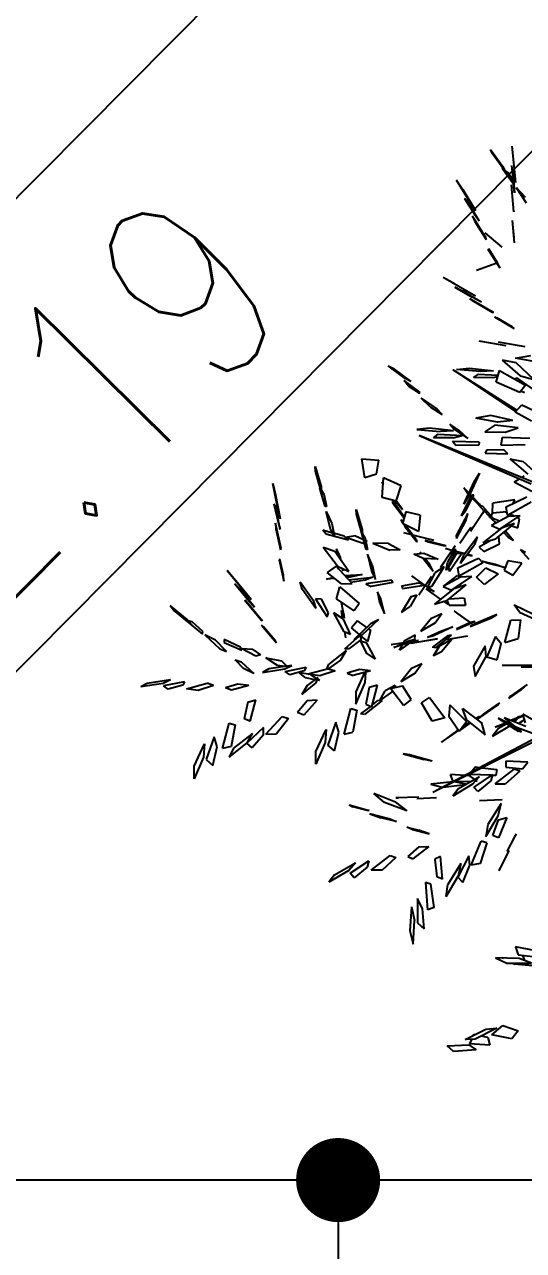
# Model space of a CAD drawing. Header units: millimetres. Extents: x 28448 to 57563, y -116865 to -58388.
# Drawn here: x 28820.152 to 28820.58, y -58461.134 to -58460.085 of the extents above; entities that cross this region are included whole.
import ezdxf

# ---------------------------------------------------------------- set-up
doc = ezdxf.new("R2010")
doc.units = ezdxf.units.MM
doc.header["$PDMODE"] = 35
doc.header["$PDSIZE"] = 0.5
doc.layers.get('DEFPOINTS').update_dxf_attribs({"color": 252, "lineweight": 5})
doc.layers.add('Proyecto de Pavimento', color=4, linetype='Continuous')
doc.styles.add('Angosta', font='romans.shx', dxfattribs={"width": 0.8})
doc.dimstyles.new('JC_1@100', dxfattribs={"dimscale": 0.9, "dimtxt": 0.18, "dimasz": 0.08, "dimexe": 0.15, "dimexo": 0.05, "dimgap": 0.05, "dimtad": 1, "dimzin": 1, "dimdsep": 46, "dimtxsty": 'Angosta', "dimblk1": 'DOT', "dimblk2": 'DOT', "dimsah": 1, "dimcen": 0.09, "dimclrd": 2, "dimclre": 1, "dimclrt": 3, "dimaunit": 1, "dimadec": 3, "dimazin": 0, "dimtfac": 1.8, "dimtmove": 2, "dimatfit": 3, "dimldrblk": 'DOT', "dimfxl": 0.15, "dimtolj": 1, "dimtzin": 0, "dimarcsym": 0})

# ---------------------------------------------------------------- blocks, each defined once
blk = doc.blocks.new('_Dot')
at = {"color": 0, "linetype": 'ByBlock', "lineweight": -2}
blk.add_line((-0.5, 0), (-1, 0), dxfattribs=at)
at = {"color": 0, "linetype": 'ByBlock', "const_width": 0.5}
blk.add_lwpolyline([(-0.25, 0, 1), (0.25, 0, 1)], format="xyb", close=True, dxfattribs=at)
blk = doc.blocks.new('*D549')
at = {"layer": 'DEFPOINTS', "color": 0, "transparency": 16777216}
for p in [(28820.421, -58461.0738), (28821.1537, -58461.0738), (28821.1537, -58464.7317)]:
    blk.add_point(p, dxfattribs=at)
at = {"layer": 'Proyecto de Pavimento', "color": 1, "lineweight": -2, "transparency": 16777216}
for p, q in [((28821.1087, -58461.0738), (28820.286, -58461.0738)), ((28821.1087, -58464.7317), (28820.286, -58464.7317))]:
    blk.add_line(p, q, dxfattribs=at)
at = {"layer": 'Proyecto de Pavimento', "color": 2, "lineweight": -2, "transparency": 16777216}
blk.add_line((28820.421, -58464.6597), (28820.421, -58461.1458), dxfattribs=at)
at = {"layer": 'Proyecto de Pavimento', "color": 2, "lineweight": -2, "transparency": 16777216, "xscale": 0.072, "yscale": 0.072, "zscale": 0.072}
for p, rotation in [((28820.421, -58461.0738), 90), ((28820.421, -58464.7317), 270)]:
    blk.add_blockref('_Dot', p, dxfattribs=dict(at, rotation=rotation))
at = {"layer": 'Proyecto de Pavimento', "color": 3, "transparency": 16777216, "insert": (28820.295, -58462.9028), "char_height": 0.162, "attachment_point": 5, "rotation": 90, "style": 'Angosta'}
blk.add_mtext('\\A1;3.66', dxfattribs=at)
blk = doc.blocks.new('*D721')
at = {"layer": 'DEFPOINTS', "color": 0, "transparency": 16777216}
for p in [(28820.8547, -58459.5186), (28821.057, -58459.7194), (28819.3111, -58461.0738)]:
    blk.add_point(p, dxfattribs=at)
at = {"layer": 'Proyecto de Pavimento', "color": 1, "lineweight": -2, "transparency": 16777216}
for p, q in [((28820.8866, -58459.5503), (28821.1529, -58459.8145)), ((28819.343, -58461.1055), (28819.6093, -58461.3697))]:
    blk.add_line(p, q, dxfattribs=at)
at = {"layer": 'Proyecto de Pavimento', "color": 2, "lineweight": -2, "transparency": 16777216}
blk.add_line((28819.5642, -58461.2235), (28821.0063, -58459.7705), dxfattribs=at)
at = {"layer": 'Proyecto de Pavimento', "color": 2, "lineweight": -2, "transparency": 16777216, "xscale": 0.072, "yscale": 0.072, "zscale": 0.072}
for p, rotation in [((28821.057, -58459.7194), 45.21542905401662), ((28819.5134, -58461.2746), 225.2154290540166)]:
    blk.add_blockref('_Dot', p, dxfattribs=dict(at, rotation=rotation))
at = {"layer": 'Proyecto de Pavimento', "color": 3, "transparency": 16777216, "insert": (28820.1958, -58460.4083), "char_height": 0.162, "attachment_point": 5, "rotation": 45.2154, "style": 'Angosta'}
blk.add_mtext('\\A1;2.19', dxfattribs=at)
blk = doc.blocks.new('02PTRX29')
at = {"color": 76, "linetype": 'Continuous'}
for p, q in [((-0.2725, 0.3848), (-0.262, 0.3702)), ((-0.2709, 0.381), (-0.2725, 0.3848)), ((-0.2597, 0.3658), (-0.2709, 0.381)), ((-0.2541, 0.3875), (-0.2512, 0.3565)), ((-0.2615, 0.368), (-0.2624, 0.3689)), ((-0.2624, 0.3689), (-0.2529, 0.3554)), ((-0.262, 0.3702), (-0.2597, 0.3658)), ((-0.2577, 0.3651), (-0.2607, 0.3673)), ((-0.2529, 0.3575), (-0.2541, 0.371)), ((-0.2539, 0.3682), (-0.2529, 0.3576)), ((-0.2911, 0.3413), (-0.3017, 0.3586)), ((-0.3017, 0.3586), (-0.2962, 0.3505)), ((-0.2518, 0.356), (-0.2577, 0.3651)), ((-0.2962, 0.3505), (-0.2854, 0.3326)), ((-0.2525, 0.3314), (-0.2544, 0.3544)), ((-0.2529, 0.3554), (-0.2518, 0.356)), ((-0.2527, 0.3556), (-0.2525, 0.3548)), ((-0.252, 0.3477), (-0.2527, 0.3554)), ((-0.2525, 0.3548), (-0.252, 0.3477)), ((-0.2425, 0.3437), (-0.2503, 0.352)), ((-0.2417, 0.3389), (-0.2503, 0.352)), ((-0.2931, 0.3413), (-0.2949, 0.3428)), ((-0.2949, 0.3428), (-0.2863, 0.3293)), ((-0.2823, 0.3238), (-0.2931, 0.3413)), ((-0.2854, 0.3326), (-0.2911, 0.3413)), ((-0.2761, 0.3089), (-0.288, 0.3276)), ((-0.288, 0.3276), (-0.2859, 0.3232)), ((-0.2863, 0.3293), (-0.2823, 0.3238)), ((-0.2525, 0.3319), (-0.2525, 0.3314)), ((-0.2859, 0.3232), (-0.2761, 0.3076)), ((-0.2539, 0.3239), (-0.2539, 0.3238)), ((-0.2539, 0.3239), (-0.2522, 0.305)), ((-0.2539, 0.3238), (-0.2525, 0.3095)), ((-0.277, 0.3134), (-0.2768, 0.3133)), ((-0.2624, 0.3013), (-0.277, 0.3134)), ((-0.2761, 0.3076), (-0.2761, 0.3089)), ((-0.2744, 0.2992), (-0.274, 0.2998)), ((-0.2643, 0.2833), (-0.2744, 0.2992)), ((-0.2664, 0.2879), (-0.274, 0.2998)), ((-0.2671, 0.2875), (-0.2846, 0.2811)), ((-0.2643, 0.2833), (-0.2664, 0.2879)), ((-0.2854, 0.2591), (-0.3129, 0.2752)), ((-0.3028, 0.2696), (-0.3129, 0.2752)), ((-0.2846, 0.2811), (-0.2844, 0.2812)), ((-0.2981, 0.2645), (-0.303, 0.2669)), ((-0.303, 0.2669), (-0.2882, 0.2583)), ((-0.2802, 0.254), (-0.2981, 0.2645)), ((-0.2854, 0.2591), (-0.2958, 0.265)), ((-0.2901, 0.257), (-0.2886, 0.2558)), ((-0.2698, 0.2453), (-0.2901, 0.257)), ((-0.2886, 0.2558), (-0.2711, 0.2456)), ((-0.2802, 0.254), (-0.2882, 0.2583)), ((-0.2711, 0.2456), (-0.2698, 0.2453)), ((-0.2692, 0.2416), (-0.267, 0.2407)), ((-0.2692, 0.2416), (-0.2522, 0.2316)), ((-0.2539, 0.2331), (-0.267, 0.2407)), ((-0.2522, 0.2316), (-0.2539, 0.2331)), ((-0.2592, 0.2167), (-0.2823, 0.2208)), ((-0.2429, 0.2158), (-0.2656, 0.2198)), ((-0.3601, 0.1997), (-0.3561, 0.1977)), ((-0.3457, 0.1887), (-0.3601, 0.1997)), ((-0.2468, 0.1911), (-0.2622, 0.2045)), ((-0.2506, 0.2021), (-0.2622, 0.2045)), ((-0.251, 0.2063), (-0.2381, 0.2083)), ((-0.2322, 0.2028), (-0.251, 0.2063)), ((-0.2355, 0.1878), (-0.2506, 0.2021)), ((-0.3561, 0.1977), (-0.3408, 0.1861)), ((-0.3015, 0.1964), (-0.2905, 0.1976)), ((-0.2812, 0.1947), (-0.3015, 0.1964)), ((-0.2905, 0.1976), (-0.27, 0.1954)), ((-0.2871, 0.1895), (-0.2829, 0.1925)), ((-0.2704, 0.1893), (-0.2871, 0.1895)), ((-0.2829, 0.1925), (-0.2662, 0.1915)), ((-0.27, 0.1954), (-0.2812, 0.1947)), ((-0.2664, 0.1902), (-0.2704, 0.1893)), ((-0.2677, 0.1856), (-0.2649, 0.1957)), ((-0.2649, 0.1957), (-0.2425, 0.1831)), ((-0.2501, 0.1893), (-0.2518, 0.1882)), ((-0.2501, 0.1893), (-0.2332, 0.1773)), ((-0.2468, 0.1911), (-0.2355, 0.1878)), ((-0.3326, 0.1769), (-0.3463, 0.1869)), ((-0.3429, 0.1826), (-0.3463, 0.1869)), ((-0.3408, 0.1861), (-0.3457, 0.1887)), ((-0.3429, 0.1826), (-0.3334, 0.1762)), ((-0.2474, 0.1767), (-0.2677, 0.1856)), ((-0.2425, 0.1831), (-0.2474, 0.1767)), ((-0.3334, 0.1762), (-0.3326, 0.1769)), ((-0.332, 0.172), (-0.3186, 0.1628)), ((-0.3241, 0.1646), (-0.332, 0.172)), ((-0.2434, 0.1764), (-0.2465, 0.178)), ((-0.3241, 0.1646), (-0.314, 0.158)), ((-0.314, 0.158), (-0.3186, 0.1628)), ((-0.2514, 0.16), (-0.2457, 0.1662)), ((-0.2375, 0.1522), (-0.2514, 0.16)), ((-0.2457, 0.1662), (-0.2347, 0.161)), ((-0.2996, 0.1444), (-0.3074, 0.1497)), ((-0.3074, 0.1497), (-0.3032, 0.1451)), ((-0.2723, 0.157), (-0.2852, 0.1549)), ((-0.2664, 0.1514), (-0.2852, 0.1549)), ((-0.2689, 0.1489), (-0.2774, 0.143)), ((-0.2535, 0.1529), (-0.2723, 0.157)), ((-0.2487, 0.1465), (-0.2689, 0.1489)), ((-0.2535, 0.1529), (-0.2664, 0.1514)), ((-0.3248, 0.1462), (-0.3357, 0.1451)), ((-0.3357, 0.1451), (-0.3155, 0.1433)), ((-0.3042, 0.1441), (-0.3248, 0.1462)), ((-0.3212, 0.1381), (-0.3172, 0.1411)), ((-0.3045, 0.138), (-0.3212, 0.1381)), ((-0.3172, 0.1411), (-0.2964, 0.14)), ((-0.3042, 0.1441), (-0.3155, 0.1433)), ((-0.3045, 0.138), (-0.2964, 0.14)), ((-0.3032, 0.1451), (-0.292, 0.1374)), ((-0.292, 0.1374), (-0.2996, 0.1444)), ((-0.2774, 0.143), (-0.2599, 0.1428)), ((-0.2624, 0.1382), (-0.2637, 0.1318)), ((-0.2387, 0.1374), (-0.2624, 0.1382)), ((-0.2599, 0.1428), (-0.2487, 0.1465)), ((-0.2821, 0.1342), (-0.3051, 0.1347)), ((-0.3021, 0.1313), (-0.3051, 0.1347)), ((-0.2825, 0.1317), (-0.3021, 0.1313)), ((-0.2821, 0.1342), (-0.2825, 0.1317)), ((-0.2759, 0.1275), (-0.2772, 0.1248)), ((-0.2611, 0.1276), (-0.2759, 0.1275)), ((-0.2637, 0.1318), (-0.2427, 0.1324)), ((-0.2578, 0.1244), (-0.2611, 0.1276)), ((-0.3827, 0.12), (-0.3681, 0.1188)), ((-0.3802, 0.1038), (-0.3827, 0.12)), ((-0.37, 0.1069), (-0.3681, 0.1188)), ((-0.2772, 0.1248), (-0.2578, 0.1244)), ((-0.256, 0.1201), (-0.2444, 0.1177)), ((-0.256, 0.1201), (-0.2406, 0.1069)), ((-0.2292, 0.1036), (-0.2444, 0.1177)), ((-0.4224, 0.1094), (-0.4226, 0.1133)), ((-0.4226, 0.1133), (-0.4176, 0.0962)), ((-0.4171, 0.0912), (-0.4224, 0.1094)), ((-0.37, 0.1069), (-0.3802, 0.1038)), ((-0.2818, 0.1077), (-0.2903, 0.0898)), ((-0.2865, 0.1003), (-0.2818, 0.1077)), ((-0.2438, 0.1051), (-0.2457, 0.104)), ((-0.455, 0.0788), (-0.459, 0.0988)), ((-0.459, 0.0988), (-0.4565, 0.0893)), ((-0.4142, 0.0792), (-0.4186, 0.095)), ((-0.4186, 0.095), (-0.4178, 0.0937)), ((-0.4176, 0.0962), (-0.4171, 0.0912)), ((-0.3654, 0.087), (-0.3641, 0.1038)), ((-0.3647, 0.0989), (-0.3654, 0.1003)), ((-0.3654, 0.1003), (-0.3645, 0.099)), ((-0.3489, 0.097), (-0.3641, 0.1038)), ((-0.3533, 0.0838), (-0.3489, 0.097)), ((-0.2918, 0.0899), (-0.2954, 0.0951)), ((-0.2954, 0.0951), (-0.2819, 0.0812)), ((-0.2911, 0.0904), (-0.2865, 0.1003)), ((-0.2476, 0.1027), (-0.2522, 0.0999)), ((-0.2372, 0.0921), (-0.2522, 0.0999)), ((-0.4565, 0.0893), (-0.4525, 0.0687)), ((-0.4172, 0.0928), (-0.4153, 0.0898)), ((-0.4153, 0.0898), (-0.4129, 0.0792)), ((-0.3533, 0.0838), (-0.3654, 0.087)), ((-0.3539, 0.0838), (-0.3541, 0.084)), ((-0.348, 0.0766), (-0.3533, 0.0841)), ((-0.2973, 0.0713), (-0.2893, 0.0874)), ((-0.2952, 0.0813), (-0.2916, 0.0895)), ((-0.2909, 0.0888), (-0.2952, 0.0813)), ((-0.2884, 0.0862), (-0.2939, 0.0755)), ((-0.2823, 0.0802), (-0.2918, 0.0899)), ((-0.289, 0.0883), (-0.2884, 0.0893)), ((-0.2869, 0.0889), (-0.2884, 0.0893)), ((-0.2878, 0.0871), (-0.2869, 0.0889)), ((-0.2516, 0.085), (-0.2704, 0.0821)), ((-0.2592, 0.0789), (-0.2413, 0.0875)), ((-0.2531, 0.0818), (-0.2516, 0.085)), ((-0.458, 0.0816), (-0.4544, 0.0659)), ((-0.458, 0.0816), (-0.4567, 0.0795)), ((-0.4525, 0.0595), (-0.4567, 0.0795)), ((-0.4525, 0.0687), (-0.455, 0.0788)), ((-0.4129, 0.0792), (-0.4142, 0.0792)), ((-0.4095, 0.0598), (-0.4131, 0.075)), ((-0.4131, 0.075), (-0.4085, 0.0645)), ((-0.3873, 0.0726), (-0.3875, 0.0766)), ((-0.3875, 0.0766), (-0.3825, 0.0594)), ((-0.3556, 0.0833), (-0.3567, 0.0827)), ((-0.3476, 0.0707), (-0.3567, 0.0827)), ((-0.3465, 0.0703), (-0.3556, 0.0833)), ((-0.3539, 0.0838), (-0.348, 0.0766)), ((-0.3451, 0.0747), (-0.348, 0.0645)), ((-0.3328, 0.0719), (-0.3451, 0.0747)), ((-0.2973, 0.0713), (-0.2939, 0.0755)), ((-0.2897, 0.0582), (-0.2776, 0.076)), ((-0.2791, 0.0793), (-0.2825, 0.0803)), ((-0.2825, 0.0803), (-0.2782, 0.0754)), ((-0.281, 0.0798), (-0.2819, 0.0812)), ((-0.2776, 0.076), (-0.2793, 0.0733)), ((-0.2706, 0.0694), (-0.2791, 0.0793)), ((-0.2782, 0.0754), (-0.278, 0.0754)), ((-0.278, 0.0754), (-0.27, 0.0669)), ((-0.2708, 0.0736), (-0.2723, 0.0713)), ((-0.2708, 0.0736), (-0.2704, 0.0821)), ((-0.2586, 0.0745), (-0.2708, 0.0736)), ((-0.2584, 0.0737), (-0.2597, 0.0745)), ((-0.258, 0.0719), (-0.2592, 0.0789)), ((-0.258, 0.0719), (-0.2377, 0.0833)), ((-0.4518, 0.0432), (-0.4567, 0.065)), ((-0.4567, 0.065), (-0.4563, 0.0602)), ((-0.4544, 0.0659), (-0.4525, 0.0595)), ((-0.4085, 0.0645), (-0.4062, 0.0535)), ((-0.382, 0.0545), (-0.3873, 0.0726)), ((-0.3489, 0.0682), (-0.3476, 0.0661)), ((-0.3478, 0.0656), (-0.3489, 0.0682)), ((-0.3341, 0.0579), (-0.348, 0.0645)), ((-0.3476, 0.0707), (-0.3467, 0.0695)), ((-0.3468, 0.0639), (-0.3459, 0.0622)), ((-0.3453, 0.0631), (-0.3362, 0.0513)), ((-0.3328, 0.0719), (-0.3341, 0.0579)), ((-0.292, 0.0732), (-0.3019, 0.0544)), ((-0.3017, 0.0517), (-0.2935, 0.0668)), ((-0.2935, 0.0668), (-0.292, 0.0732)), ((-0.2732, 0.0699), (-0.2732, 0.07)), ((-0.2732, 0.0699), (-0.2727, 0.0697)), ((-0.2569, 0.0709), (-0.2717, 0.063)), ((-0.2717, 0.063), (-0.2645, 0.0598)), ((-0.27, 0.0669), (-0.2706, 0.0694)), ((-0.2649, 0.0666), (-0.2706, 0.0688)), ((-0.2675, 0.0651), (-0.2694, 0.0666)), ((-0.2694, 0.0666), (-0.2681, 0.0649)), ((-0.2681, 0.0513), (-0.252, 0.0645)), ((-0.2645, 0.0598), (-0.2472, 0.0714)), ((-0.252, 0.0645), (-0.2632, 0.0606)), ((-0.2556, 0.0632), (-0.258, 0.0641)), ((-0.2569, 0.0709), (-0.2472, 0.0714)), ((-0.2529, 0.0711), (-0.2565, 0.0728)), ((-0.2476, 0.0687), (-0.2499, 0.0697)), ((-0.2491, 0.0609), (-0.2476, 0.0687)), ((-0.4563, 0.0602), (-0.4524, 0.0421)), ((-0.4136, 0.0559), (-0.4161, 0.0589)), ((-0.4079, 0.0565), (-0.4161, 0.0589)), ((-0.4136, 0.0559), (-0.3941, 0.0507)), ((-0.4062, 0.0535), (-0.4095, 0.0598)), ((-0.3979, 0.0537), (-0.407, 0.0563)), ((-0.3966, 0.0526), (-0.3979, 0.0537)), ((-0.3882, 0.054), (-0.3968, 0.0526)), ((-0.3806, 0.0473), (-0.3968, 0.0526)), ((-0.3964, 0.0523), (-0.3966, 0.0526)), ((-0.3882, 0.054), (-0.3814, 0.0509)), ((-0.3791, 0.0425), (-0.3833, 0.0583)), ((-0.3833, 0.0583), (-0.3829, 0.0574)), ((-0.3825, 0.0594), (-0.382, 0.0545)), ((-0.3823, 0.0563), (-0.3802, 0.053)), ((-0.3802, 0.053), (-0.3778, 0.0425)), ((-0.347, 0.0568), (-0.3212, 0.0503)), ((-0.3459, 0.0622), (-0.3408, 0.0554)), ((-0.3355, 0.0487), (-0.3404, 0.055)), ((-0.3019, 0.0544), (-0.3017, 0.0517)), ((-0.2981, 0.0488), (-0.2893, 0.0616)), ((-0.2837, 0.0532), (-0.2952, 0.0375)), ((-0.2931, 0.056), (-0.2937, 0.0551)), ((-0.2875, 0.0617), (-0.2897, 0.0582)), ((-0.2859, 0.0466), (-0.2837, 0.0532)), ((-0.2632, 0.0606), (-0.2791, 0.048)), ((-0.2647, 0.0473), (-0.2654, 0.0535)), ((-0.2637, 0.0601), (-0.2639, 0.0602)), ((-0.2618, 0.0611), (-0.2622, 0.0613)), ((-0.2571, 0.0527), (-0.2611, 0.057)), ((-0.2596, 0.0583), (-0.2527, 0.0501)), ((-0.2527, 0.0501), (-0.2571, 0.0527)), ((-0.2542, 0.0627), (-0.2491, 0.0609)), ((-0.4524, 0.0421), (-0.4518, 0.0432)), ((-0.4059, 0.0407), (-0.4157, 0.0442)), ((-0.4036, 0.0282), (-0.4157, 0.0442)), ((-0.4045, 0.043), (-0.4036, 0.0372)), ((-0.4015, 0.0369), (-0.4045, 0.043)), ((-0.3941, 0.0507), (-0.3964, 0.0523)), ((-0.3806, 0.0473), (-0.3804, 0.0474)), ((-0.3797, 0.0501), (-0.3782, 0.0496)), ((-0.3793, 0.0485), (-0.3782, 0.0496)), ((-0.3778, 0.0425), (-0.3791, 0.0425)), ((-0.3734, 0.0479), (-0.3588, 0.0418)), ((-0.3598, 0.0474), (-0.3734, 0.0479)), ((-0.3598, 0.0474), (-0.3499, 0.0422)), ((-0.3499, 0.0422), (-0.3588, 0.0418)), ((-0.3362, 0.0513), (-0.3355, 0.0487)), ((-0.3284, 0.0502), (-0.3258, 0.049)), ((-0.3106, 0.0456), (-0.3284, 0.0502)), ((-0.3212, 0.0503), (-0.3283, 0.0518)), ((-0.3258, 0.049), (-0.3131, 0.0459)), ((-0.3028, 0.0454), (-0.3153, 0.027)), ((-0.3131, 0.0459), (-0.3106, 0.0456)), ((-0.3023, 0.0403), (-0.311, 0.0431)), ((-0.311, 0.0431), (-0.2943, 0.0389)), ((-0.3097, 0.0355), (-0.3028, 0.0454)), ((-0.3093, 0.0311), (-0.3028, 0.0429)), ((-0.3028, 0.0429), (-0.3026, 0.041)), ((-0.2988, 0.0478), (-0.2981, 0.0488)), ((-0.2859, 0.0466), (-0.2983, 0.0305)), ((-0.2728, 0.0498), (-0.2823, 0.0445)), ((-0.2823, 0.0445), (-0.2782, 0.0406)), ((-0.2681, 0.0513), (-0.2791, 0.048)), ((-0.2782, 0.0406), (-0.2647, 0.0473)), ((-0.2425, 0.0399), (-0.2467, 0.0422)), ((-0.2394, 0.0337), (-0.2467, 0.0422)), ((-0.4529, 0.0341), (-0.4535, 0.0336)), ((-0.4535, 0.0336), (-0.4495, 0.0153)), ((-0.4499, 0.0203), (-0.4529, 0.0341)), ((-0.3939, 0.0236), (-0.4059, 0.0407)), ((-0.4015, 0.0369), (-0.4007, 0.0331)), ((-0.3778, 0.0383), (-0.3742, 0.023)), ((-0.3732, 0.0278), (-0.3778, 0.0383)), ((-0.3383, 0.0385), (-0.3296, 0.0392)), ((-0.3303, 0.0346), (-0.3383, 0.0385)), ((-0.3326, 0.0402), (-0.3324, 0.0389)), ((-0.3319, 0.0389), (-0.3326, 0.0402)), ((-0.3172, 0.0341), (-0.3303, 0.0346)), ((-0.3298, 0.0345), (-0.3216, 0.0239)), ((-0.3296, 0.0392), (-0.3172, 0.0341)), ((-0.3246, 0.0297), (-0.3284, 0.0345)), ((-0.3153, 0.027), (-0.311, 0.0332)), ((-0.3026, 0.0403), (-0.3106, 0.0248)), ((-0.3081, 0.0274), (-0.3013, 0.0391)), ((-0.2971, 0.0389), (-0.3076, 0.0236)), ((-0.2947, 0.0384), (-0.3023, 0.0403)), ((-0.3013, 0.0391), (-0.2971, 0.0389)), ((-0.3005, 0.0267), (-0.2827, 0.0351)), ((-0.2983, 0.0305), (-0.2952, 0.0375)), ((-0.2926, 0.0379), (-0.2882, 0.037)), ((-0.2882, 0.037), (-0.2922, 0.0384)), ((-0.2827, 0.0351), (-0.2791, 0.0311)), ((-0.2753, 0.0308), (-0.2795, 0.0324)), ((-0.2795, 0.0324), (-0.2685, 0.0297)), ((-0.2578, 0.0327), (-0.2607, 0.0246)), ((-0.2457, 0.0306), (-0.2578, 0.0327)), ((-0.4905, 0.0155), (-0.4981, 0.0243)), ((-0.4981, 0.0243), (-0.4776, -0.0003)), ((-0.4047, 0.028), (-0.4125, 0.0227)), ((-0.4002, 0.013), (-0.4125, 0.0227)), ((-0.3911, 0.0132), (-0.4047, 0.028)), ((-0.4036, 0.0282), (-0.3939, 0.0236)), ((-0.403, 0.0262), (-0.4034, 0.028)), ((-0.4028, 0.0259), (-0.4032, 0.0279)), ((-0.3985, 0.0241), (-0.3994, 0.0262)), ((-0.399, 0.0259), (-0.3985, 0.0241)), ((-0.3973, 0.02), (-0.3823, 0.0211)), ((-0.3823, 0.0211), (-0.3928, 0.0187)), ((-0.3742, 0.023), (-0.3711, 0.0167)), ((-0.3711, 0.0167), (-0.3732, 0.0278)), ((-0.3201, 0.0224), (-0.3271, 0.0092)), ((-0.3216, 0.0239), (-0.3246, 0.0297)), ((-0.3224, 0.0112), (-0.3123, 0.0275)), ((-0.3123, 0.0275), (-0.3201, 0.0224)), ((-0.3106, 0.0248), (-0.3093, 0.0311)), ((-0.3076, 0.0236), (-0.3081, 0.0274)), ((-0.2994, 0.0196), (-0.3005, 0.0267)), ((-0.2791, 0.0311), (-0.2994, 0.0196)), ((-0.2846, 0.0188), (-0.2766, 0.0268)), ((-0.266, 0.0216), (-0.2778, 0.0124)), ((-0.2766, 0.0268), (-0.266, 0.0216)), ((-0.2601, 0.027), (-0.2753, 0.0308)), ((-0.2685, 0.0297), (-0.2601, 0.027)), ((-0.2607, 0.0246), (-0.2535, 0.0205)), ((-0.2535, 0.0205), (-0.2457, 0.0306)), ((-0.4878, 0.0092), (-0.4914, 0.013)), ((-0.4914, 0.013), (-0.4806, 0)), ((-0.4776, -0.0003), (-0.4905, 0.0155)), ((-0.4495, 0.0153), (-0.4499, 0.0203)), ((-0.4338, 0.0083), (-0.4355, 0.0146)), ((-0.4355, 0.0146), (-0.4243, -0.001)), ((-0.4129, 0.017), (-0.4072, 0.0184)), ((-0.4061, 0.0175), (-0.4129, 0.017)), ((-0.4002, 0.013), (-0.3911, 0.0132)), ((-0.3928, 0.0187), (-0.396, 0.0184)), ((-0.3939, 0.0163), (-0.3937, 0.0165)), ((-0.3937, 0.0165), (-0.3732, 0.0188)), ((-0.3799, 0.016), (-0.392, 0.0141)), ((-0.3732, 0.0188), (-0.3799, 0.016)), ((-0.3571, 0.0162), (-0.3793, 0.0129)), ((-0.3793, 0.0129), (-0.3746, 0.0107)), ((-0.3561, 0.014), (-0.3746, 0.0107)), ((-0.3561, 0.014), (-0.3571, 0.0162)), ((-0.3484, 0.0114), (-0.3341, 0.0138)), ((-0.3484, 0.0114), (-0.348, 0.0091)), ((-0.348, 0.0091), (-0.3294, 0.0119)), ((-0.3375, 0.0182), (-0.3398, 0.0197)), ((-0.3284, 0.0115), (-0.3398, 0.0197)), ((-0.3294, 0.0119), (-0.3341, 0.0138)), ((-0.3271, 0.0134), (-0.3339, 0.0033)), ((-0.3265, 0.0103), (-0.3283, 0.0115)), ((-0.3275, 0.0126), (-0.3229, 0.0194)), ((-0.3229, 0.0194), (-0.3271, 0.0134)), ((-0.3271, 0.0092), (-0.3224, 0.0112)), ((-0.2983, 0.0187), (-0.3131, 0.0107)), ((-0.3131, 0.0107), (-0.3059, 0.0076)), ((-0.3119, 0.0117), (-0.3009, 0.0201)), ((-0.3119, 0.0117), (-0.3116, 0.0115)), ((-0.3093, -0.0009), (-0.2933, 0.0122)), ((-0.3059, 0.0076), (-0.2886, 0.0192)), ((-0.2933, 0.0122), (-0.3045, 0.0083)), ((-0.2977, 0.013), (-0.3011, 0.0095)), ((-0.3009, 0.0201), (-0.2988, 0.0183)), ((-0.2886, 0.0192), (-0.2983, 0.0187)), ((-0.2778, 0.0124), (-0.2846, 0.0188)), ((-0.4746, -0.0069), (-0.4878, 0.0092)), ((-0.422, -0.008), (-0.4338, 0.0083)), ((-0.4172, 0), (-0.4224, 0.0002)), ((-0.4224, 0.0002), (-0.4125, -0.0152)), ((-0.4045, 0.0001), (-0.4015, 0.0103)), ((-0.3894, -0.01), (-0.4045, 0.0001)), ((-0.4015, 0.0103), (-0.385, -0.0038)), ((-0.3694, 0.0062), (-0.3675, -0.0026)), ((-0.3664, 0.0001), (-0.3694, 0.0062)), ((-0.3634, -0.0126), (-0.3664, 0.0001)), ((-0.3404, 0.0021), (-0.3487, -0.0115)), ((-0.3357, 0.0036), (-0.3413, -0.0065)), ((-0.3404, 0.0021), (-0.3357, 0.0036)), ((-0.3152, 0), (-0.3275, 0.0087)), ((-0.3275, 0.0087), (-0.3239, 0.0063)), ((-0.3265, 0.0103), (-0.3265, 0.0102)), ((-0.3258, 0.0097), (-0.3207, 0.0063)), ((-0.3045, 0.0083), (-0.3205, -0.0043)), ((-0.3079, 0.0002), (-0.295, 0.0009)), ((-0.3047, 0.0082), (-0.3049, 0.0082)), ((-0.295, 0.0009), (-0.2939, -0.0053)), ((-0.5322, -0.0175), (-0.5469, -0.0056)), ((-0.5469, -0.0056), (-0.5434, -0.01)), ((-0.5434, -0.01), (-0.5191, -0.0301)), ((-0.4827, -0.0007), (-0.4677, -0.0186)), ((-0.482, -0.0023), (-0.4827, -0.0007)), ((-0.4691, -0.0177), (-0.482, -0.0023)), ((-0.4806, 0), (-0.4746, -0.0069)), ((-0.4243, -0.001), (-0.422, -0.008)), ((-0.4112, -0.0117), (-0.4172, 0)), ((-0.4005, -0.0099), (-0.3994, -0.0167)), ((-0.3975, -0.0165), (-0.4, -0.0031)), ((-0.385, -0.0038), (-0.3894, -0.01)), ((-0.3675, -0.0026), (-0.3634, -0.0126)), ((-0.3487, -0.0115), (-0.3413, -0.0065)), ((-0.3205, -0.0043), (-0.3093, -0.0009)), ((-0.3085, -0.0046), (-0.3125, -0.0019)), ((-0.3079, -0.0053), (-0.3097, -0.001)), ((-0.3089, -0.0042), (-0.3085, -0.0046)), ((-0.3079, -0.0053), (-0.2939, -0.0053)), ((-0.3036, -0.0104), (-0.2899, -0.02)), ((-0.3034, -0.0104), (-0.3036, -0.0104)), ((-0.2918, -0.0186), (-0.3034, -0.0104)), ((-0.2523, -0.0051), (-0.2356, -0.0131)), ((-0.2476, -0.0113), (-0.2523, -0.0051)), ((-0.5281, -0.0224), (-0.5322, -0.0175)), ((-0.5279, -0.0194), (-0.5313, -0.0188)), ((-0.519, -0.0279), (-0.5279, -0.0194)), ((-0.4677, -0.0186), (-0.4691, -0.0177)), ((-0.4125, -0.0152), (-0.4112, -0.0117)), ((-0.3985, -0.0172), (-0.4068, -0.0117)), ((-0.3979, -0.028), (-0.4068, -0.0117)), ((-0.3924, -0.0303), (-0.3985, -0.0172)), ((-0.3975, -0.0165), (-0.3981, -0.0122)), ((-0.3865, -0.0186), (-0.3914, -0.0246)), ((-0.3892, -0.0347), (-0.3746, -0.0207)), ((-0.3785, -0.0245), (-0.3865, -0.0186)), ((-0.3685, -0.0176), (-0.3827, -0.0309)), ((-0.3746, -0.0207), (-0.3685, -0.0176)), ((-0.3231, -0.0164), (-0.3322, -0.0276)), ((-0.3322, -0.0276), (-0.3199, -0.0203)), ((-0.3231, -0.0164), (-0.3142, -0.0123)), ((-0.3199, -0.0203), (-0.3142, -0.0123)), ((-0.3017, -0.0261), (-0.2856, -0.0191)), ((-0.3009, -0.025), (-0.2897, -0.0199)), ((-0.2899, -0.0236), (-0.2717, -0.016)), ((-0.2844, -0.0207), (-0.2899, -0.0236)), ((-0.2897, -0.0199), (-0.2856, -0.0191)), ((-0.288, -0.0213), (-0.2892, -0.0207)), ((-0.2671, -0.0134), (-0.2844, -0.0207)), ((-0.2717, -0.016), (-0.2671, -0.0134)), ((-0.2601, -0.0371), (-0.255, -0.018)), ((-0.255, -0.018), (-0.2468, -0.0177)), ((-0.2468, -0.0177), (-0.2489, -0.0337)), ((-0.2476, -0.0113), (-0.2339, -0.0175)), ((-0.5191, -0.0301), (-0.519, -0.0279)), ((-0.5171, -0.0306), (-0.5042, -0.0427)), ((-0.508, -0.0353), (-0.5171, -0.0306)), ((-0.4668, -0.0238), (-0.4685, -0.0223)), ((-0.4685, -0.0223), (-0.4558, -0.0375)), ((-0.4569, -0.0355), (-0.4668, -0.0238)), ((-0.3924, -0.0303), (-0.3979, -0.028)), ((-0.3964, -0.0331), (-0.3973, -0.0282)), ((-0.3848, -0.0304), (-0.3914, -0.0246)), ((-0.3827, -0.0309), (-0.3892, -0.0347)), ((-0.3776, -0.0363), (-0.3835, -0.0314)), ((-0.3833, -0.0346), (-0.3835, -0.0314)), ((-0.3776, -0.0363), (-0.3751, -0.0267)), ((-0.377, -0.0256), (-0.3751, -0.0267)), ((-0.3455, -0.0353), (-0.337, -0.0306)), ((-0.3374, -0.0346), (-0.337, -0.0306)), ((-0.3264, -0.0327), (-0.3146, -0.0271)), ((-0.3264, -0.0327), (-0.3207, -0.0312)), ((-0.3093, -0.0314), (-0.3222, -0.0413)), ((-0.3047, -0.0239), (-0.3207, -0.0312)), ((-0.3193, -0.0417), (-0.3059, -0.0309)), ((-0.3146, -0.0271), (-0.3047, -0.0239)), ((-0.3059, -0.0309), (-0.3093, -0.0314)), ((-0.3009, -0.025), (-0.3017, -0.0261)), ((-0.4987, -0.0448), (-0.508, -0.0353)), ((-0.4867, -0.0413), (-0.5007, -0.0348)), ((-0.5007, -0.0348), (-0.5007, -0.0372)), ((-0.5007, -0.0372), (-0.4856, -0.0439)), ((-0.4856, -0.0439), (-0.4867, -0.0413)), ((-0.4558, -0.0375), (-0.4569, -0.0355)), ((-0.3973, -0.0427), (-0.3867, -0.0333)), ((-0.3833, -0.0346), (-0.3939, -0.0427)), ((-0.3785, -0.0379), (-0.3838, -0.036)), ((-0.3838, -0.036), (-0.3789, -0.0461)), ((-0.3711, -0.0515), (-0.3785, -0.0379)), ((-0.3467, -0.0374), (-0.3575, -0.0391)), ((-0.3546, -0.0387), (-0.3575, -0.0391)), ((-0.3552, -0.0415), (-0.3419, -0.0356)), ((-0.3459, -0.0386), (-0.3552, -0.0415)), ((-0.3379, -0.035), (-0.3503, -0.0437)), ((-0.3503, -0.0437), (-0.3478, -0.0393)), ((-0.347, -0.0379), (-0.3455, -0.0353)), ((-0.3366, -0.0343), (-0.3459, -0.0386)), ((-0.3419, -0.0356), (-0.3366, -0.0343)), ((-0.318, -0.0342), (-0.3408, -0.0382)), ((-0.3186, -0.0343), (-0.3408, -0.0382)), ((-0.3394, -0.0361), (-0.3343, -0.0351)), ((-0.3193, -0.0417), (-0.3222, -0.0413)), ((-0.3214, -0.0485), (-0.3161, -0.0405)), ((-0.3057, -0.0346), (-0.3161, -0.0405)), ((-0.3057, -0.0346), (-0.3144, -0.0451)), ((-0.3104, -0.0348), (-0.2918, -0.0315)), ((-0.3104, -0.0347), (-0.3104, -0.035)), ((-0.3104, -0.035), (-0.3104, -0.0348)), ((-0.277, -0.04), (-0.2871, -0.0576)), ((-0.2763, -0.0491), (-0.277, -0.04)), ((-0.2683, -0.032), (-0.2755, -0.0494)), ((-0.2683, -0.032), (-0.2635, -0.0382)), ((-0.2668, -0.052), (-0.2635, -0.0382)), ((-0.2601, -0.0371), (-0.2489, -0.0337)), ((-0.5042, -0.0427), (-0.4987, -0.0448)), ((-0.4839, -0.0594), (-0.4913, -0.052)), ((-0.4913, -0.052), (-0.4861, -0.0539)), ((-0.4761, -0.0432), (-0.4854, -0.0427)), ((-0.4736, -0.049), (-0.4854, -0.0427)), ((-0.4761, -0.0432), (-0.4696, -0.0479)), ((-0.4696, -0.0479), (-0.4736, -0.049)), ((-0.455, -0.0568), (-0.4649, -0.0504)), ((-0.4649, -0.0504), (-0.4516, -0.053)), ((-0.4009, -0.0523), (-0.4116, -0.0599)), ((-0.3962, -0.0442), (-0.411, -0.0558)), ((-0.3962, -0.0442), (-0.4009, -0.0523)), ((-0.3939, -0.0427), (-0.3973, -0.0427)), ((-0.3711, -0.0515), (-0.3789, -0.0461)), ((-0.3144, -0.0451), (-0.3214, -0.0485)), ((-0.2856, -0.0663), (-0.2763, -0.0491)), ((-0.2755, -0.0494), (-0.2668, -0.052)), ((-0.4861, -0.0539), (-0.4753, -0.0639)), ((-0.4753, -0.0639), (-0.4839, -0.0594)), ((-0.4677, -0.0628), (-0.4487, -0.0597)), ((-0.4622, -0.0599), (-0.4677, -0.0628)), ((-0.4425, -0.0568), (-0.4622, -0.0599)), ((-0.4487, -0.0578), (-0.455, -0.0568)), ((-0.4516, -0.053), (-0.4469, -0.0576)), ((-0.4487, -0.0597), (-0.4425, -0.0568)), ((-0.4484, -0.062), (-0.4305, -0.0584)), ((-0.4444, -0.0648), (-0.4484, -0.062)), ((-0.432, -0.0614), (-0.4444, -0.0648)), ((-0.4305, -0.0584), (-0.432, -0.0614)), ((-0.4112, -0.0597), (-0.4286, -0.0643)), ((-0.4055, -0.0616), (-0.4188, -0.0659)), ((-0.4127, -0.0601), (-0.411, -0.0558)), ((-0.4112, -0.0597), (-0.4055, -0.0616)), ((-0.3848, -0.0604), (-0.3952, -0.0635)), ((-0.3753, -0.0616), (-0.3901, -0.0656)), ((-0.3753, -0.0616), (-0.3848, -0.0604)), ((-0.3799, -0.0715), (-0.3793, -0.0628)), ((-0.3797, -0.0611), (-0.3791, -0.0603)), ((-0.3791, -0.0603), (-0.3793, -0.0611)), ((-0.3402, -0.0596), (-0.3493, -0.0709)), ((-0.3313, -0.0556), (-0.3402, -0.0596)), ((-0.3313, -0.0556), (-0.337, -0.0635)), ((-0.2871, -0.0576), (-0.2856, -0.0663)), ((-0.2626, -0.0567), (-0.2315, -0.0567)), ((-0.2227, -0.0582), (-0.2463, -0.0582)), ((-0.5664, -0.0723), (-0.5719, -0.0752)), ((-0.5529, -0.0723), (-0.5719, -0.0752)), ((-0.5465, -0.0692), (-0.5664, -0.0723)), ((-0.5465, -0.0692), (-0.5529, -0.0723)), ((-0.5347, -0.0709), (-0.5525, -0.0744)), ((-0.5347, -0.0709), (-0.536, -0.0738)), ((-0.5328, -0.0768), (-0.5152, -0.0721)), ((-0.5097, -0.074), (-0.5152, -0.0721)), ((-0.489, -0.0728), (-0.4994, -0.0759)), ((-0.4795, -0.074), (-0.489, -0.0728)), ((-0.4311, -0.0671), (-0.436, -0.0632)), ((-0.4283, -0.0642), (-0.436, -0.0632)), ((-0.4341, -0.0816), (-0.4218, -0.0718)), ((-0.4311, -0.0671), (-0.4229, -0.0689)), ((-0.4205, -0.0671), (-0.4296, -0.0739)), ((-0.4286, -0.0643), (-0.4283, -0.0642)), ((-0.4188, -0.0659), (-0.4286, -0.0643)), ((-0.4216, -0.068), (-0.4264, -0.0648)), ((-0.4218, -0.0718), (-0.4205, -0.0671)), ((-0.4186, -0.0697), (-0.4212, -0.0692)), ((-0.4186, -0.0697), (-0.4209, -0.0683)), ((-0.3952, -0.0635), (-0.3901, -0.0656)), ((-0.3804, -0.063), (-0.3878, -0.0794)), ((-0.3878, -0.0901), (-0.3799, -0.0715)), ((-0.337, -0.0635), (-0.3493, -0.0709)), ((-0.241, -0.0733), (-0.2554, -0.0833)), ((-0.2461, -0.0778), (-0.241, -0.0733)), ((-0.5486, -0.0773), (-0.5525, -0.0744)), ((-0.536, -0.0738), (-0.5486, -0.0773)), ((-0.5229, -0.0783), (-0.5328, -0.0768)), ((-0.5097, -0.074), (-0.5229, -0.0783)), ((-0.4943, -0.078), (-0.4994, -0.0759)), ((-0.4795, -0.074), (-0.4943, -0.078)), ((-0.4296, -0.0739), (-0.4341, -0.0816)), ((-0.3878, -0.0794), (-0.3878, -0.0901)), ((-0.3764, -0.0758), (-0.3793, -0.0901)), ((-0.3692, -0.0738), (-0.3764, -0.0758)), ((-0.374, -0.0923), (-0.3692, -0.0738)), ((-0.3673, -0.0869), (-0.3626, -0.0786)), ((-0.3563, -0.0791), (-0.3673, -0.0869)), ((-0.3541, -0.0739), (-0.3626, -0.0786)), ((-0.358, -0.0766), (-0.3478, -0.0742)), ((-0.347, -0.0911), (-0.358, -0.0766)), ((-0.3541, -0.0739), (-0.3542, -0.0757)), ((-0.3404, -0.0859), (-0.3478, -0.0742)), ((-0.2567, -0.0852), (-0.2461, -0.0778)), ((-0.2554, -0.0833), (-0.2567, -0.0852)), ((-0.4804, -0.0882), (-0.4835, -0.1025)), ((-0.4804, -0.0882), (-0.4734, -0.0862)), ((-0.4782, -0.1047), (-0.4734, -0.0862)), ((-0.4296, -0.0873), (-0.4377, -0.0972)), ((-0.4209, -0.0866), (-0.4324, -0.0993)), ((-0.4209, -0.0866), (-0.4296, -0.0873)), ((-0.3979, -0.1157), (-0.3922, -0.0938)), ((-0.3922, -0.0938), (-0.3869, -0.0952)), ((-0.3835, -0.0983), (-0.3751, -0.0919)), ((-0.3653, -0.0868), (-0.3804, -0.0988)), ((-0.3793, -0.0901), (-0.374, -0.0923)), ((-0.3736, -0.0907), (-0.3692, -0.0873)), ((-0.3653, -0.0868), (-0.3692, -0.0873)), ((-0.3404, -0.0859), (-0.347, -0.0911)), ((-0.3315, -0.089), (-0.3246, -0.0844)), ((-0.3224, -0.1047), (-0.3315, -0.089)), ((-0.3246, -0.0844), (-0.3116, -0.1016)), ((-0.3072, -0.0907), (-0.3083, -0.1002)), ((-0.3072, -0.0907), (-0.2931, -0.1049)), ((-0.2964, -0.0937), (-0.2799, -0.1063)), ((-0.2928, -0.1038), (-0.2964, -0.0937)), ((-0.2838, -0.1031), (-0.2668, -0.0912)), ((-0.2649, -0.089), (-0.2787, -0.0985)), ((-0.2668, -0.0912), (-0.2649, -0.089)), ((-0.4782, -0.1047), (-0.4835, -0.1025)), ((-0.4649, -0.1158), (-0.451, -0.1007)), ((-0.4455, -0.1023), (-0.4558, -0.1154)), ((-0.451, -0.1007), (-0.4455, -0.1023)), ((-0.4324, -0.0993), (-0.4377, -0.0972)), ((-0.3869, -0.0952), (-0.3903, -0.1139)), ((-0.3804, -0.0988), (-0.3835, -0.0983)), ((-0.3116, -0.1016), (-0.3224, -0.1047)), ((-0.3083, -0.1002), (-0.2994, -0.113)), ((-0.2994, -0.113), (-0.2931, -0.1049)), ((-0.2928, -0.1038), (-0.2772, -0.1164)), ((-0.2818, -0.1005), (-0.2852, -0.1024)), ((-0.2848, -0.1026), (-0.2818, -0.1005)), ((-0.2838, -0.1031), (-0.2787, -0.0985)), ((-0.2573, -0.1062), (-0.266, -0.1019)), ((-0.266, -0.1019), (-0.251, -0.1116)), ((-0.2421, -0.1091), (-0.2607, -0.1016)), ((-0.2607, -0.1016), (-0.2516, -0.1092)), ((-0.2537, -0.1039), (-0.2544, -0.1043)), ((-0.252, -0.1052), (-0.2493, -0.1021)), ((-0.2478, -0.1005), (-0.2514, -0.1026)), ((-0.2487, -0.1014), (-0.2478, -0.1005)), ((-0.2434, -0.1034), (-0.2484, -0.1067)), ((-0.23, -0.1072), (-0.2448, -0.0986)), ((-0.2425, -0.1059), (-0.2448, -0.0986)), ((-0.5021, -0.1281), (-0.4964, -0.1062)), ((-0.4964, -0.1062), (-0.4911, -0.1076)), ((-0.4911, -0.1076), (-0.4945, -0.1263)), ((-0.4763, -0.115), (-0.4926, -0.1278)), ((-0.4668, -0.11), (-0.4812, -0.1233)), ((-0.481, -0.123), (-0.4763, -0.115)), ((-0.467, -0.1163), (-0.4668, -0.11)), ((-0.4649, -0.1158), (-0.4558, -0.1154)), ((-0.422, -0.1306), (-0.4133, -0.1116)), ((-0.4133, -0.1116), (-0.414, -0.1227)), ((-0.4049, -0.1055), (-0.4117, -0.125)), ((-0.4062, -0.1301), (-0.4024, -0.114)), ((-0.4024, -0.114), (-0.4049, -0.1055)), ((-0.3979, -0.1157), (-0.3903, -0.1139)), ((-0.3002, -0.112), (-0.3146, -0.1225)), ((-0.3076, -0.1181), (-0.3, -0.1125)), ((-0.2979, -0.112), (-0.2983, -0.1115)), ((-0.2905, -0.1058), (-0.2979, -0.111)), ((-0.2979, -0.112), (-0.2899, -0.1063)), ((-0.2969, -0.1097), (-0.2907, -0.1057)), ((-0.2772, -0.1164), (-0.2799, -0.1063)), ((-0.2708, -0.1173), (-0.256, -0.1086)), ((-0.2656, -0.1107), (-0.2708, -0.1173)), ((-0.2586, -0.1068), (-0.2656, -0.1107)), ((-0.2563, -0.1054), (-0.2577, -0.1062)), ((-0.2459, -0.1138), (-0.2573, -0.1062)), ((-0.2548, -0.1079), (-0.2541, -0.1073)), ((-0.2525, -0.1095), (-0.2518, -0.1091)), ((-0.2516, -0.1092), (-0.2324, -0.1164)), ((-0.251, -0.1116), (-0.2459, -0.1138)), ((-0.2506, -0.1119), (-0.2491, -0.1134)), ((-0.2491, -0.1134), (-0.2465, -0.1112)), ((-0.5262, -0.1431), (-0.5174, -0.124)), ((-0.5174, -0.124), (-0.5182, -0.1353)), ((-0.5091, -0.1179), (-0.5159, -0.1374)), ((-0.5066, -0.1264), (-0.5091, -0.1179)), ((-0.4964, -0.1355), (-0.481, -0.123)), ((-0.4766, -0.1273), (-0.4812, -0.1233)), ((-0.467, -0.1163), (-0.4766, -0.1273)), ((-0.414, -0.1227), (-0.4222, -0.1415)), ((-0.4062, -0.1301), (-0.4117, -0.125)), ((-0.3146, -0.1225), (-0.3076, -0.1181)), ((-0.5182, -0.1353), (-0.5262, -0.1539)), ((-0.5104, -0.1425), (-0.5066, -0.1264)), ((-0.4945, -0.1263), (-0.5021, -0.1281)), ((-0.4926, -0.1278), (-0.4964, -0.1355)), ((-0.4222, -0.1415), (-0.422, -0.1306)), ((-0.3419, -0.1335), (-0.3474, -0.1325)), ((-0.3474, -0.1325), (-0.3292, -0.1374)), ((-0.3226, -0.1388), (-0.3419, -0.1335)), ((-0.5262, -0.1539), (-0.5262, -0.1431)), ((-0.5159, -0.1374), (-0.5104, -0.1425)), ((-0.3226, -0.1388), (-0.3292, -0.1374)), ((-0.289, -0.1482), (-0.2857, -0.1437)), ((-0.2857, -0.1437), (-0.2816, -0.1443)), ((-0.2806, -0.1444), (-0.2804, -0.1444)), ((-0.2797, -0.1445), (-0.2671, -0.1459)), ((-0.2685, -0.1582), (-0.2523, -0.1456)), ((-0.2671, -0.1459), (-0.2679, -0.151)), ((-0.2406, -0.1396), (-0.2594, -0.1388)), ((-0.2594, -0.1388), (-0.2594, -0.144)), ((-0.2594, -0.144), (-0.2451, -0.1453)), ((-0.2474, -0.1473), (-0.2523, -0.1456)), ((-0.2451, -0.1453), (-0.2406, -0.1396)), ((-0.3047, -0.1565), (-0.3235, -0.1584)), ((-0.2945, -0.1511), (-0.3068, -0.1502)), ((-0.3045, -0.1563), (-0.3068, -0.1502)), ((-0.304, -0.1563), (-0.3042, -0.1564)), ((-0.3042, -0.1564), (-0.3038, -0.1564)), ((-0.3038, -0.1563), (-0.304, -0.1563)), ((-0.3034, -0.1564), (-0.3032, -0.1563)), ((-0.2935, -0.1584), (-0.3034, -0.1564)), ((-0.3032, -0.1563), (-0.2888, -0.1558)), ((-0.3, -0.1621), (-0.2819, -0.1518)), ((-0.2935, -0.1511), (-0.2937, -0.1511)), ((-0.293, -0.1511), (-0.2935, -0.1511)), ((-0.2907, -0.1512), (-0.293, -0.1511)), ((-0.2861, -0.1542), (-0.2907, -0.1512)), ((-0.2903, -0.1501), (-0.2901, -0.1497)), ((-0.2719, -0.1508), (-0.2903, -0.1501)), ((-0.2897, -0.1492), (-0.2895, -0.1489)), ((-0.2878, -0.1585), (-0.2819, -0.1518)), ((-0.2708, -0.1501), (-0.2869, -0.161)), ((-0.2854, -0.1556), (-0.2838, -0.1555)), ((-0.2838, -0.1555), (-0.2848, -0.155)), ((-0.2721, -0.1556), (-0.2833, -0.1647)), ((-0.2708, -0.1501), (-0.2721, -0.1556)), ((-0.2679, -0.151), (-0.2709, -0.151)), ((-0.2474, -0.1473), (-0.2596, -0.1583)), ((-0.3539, -0.174), (-0.3725, -0.1665)), ((-0.3634, -0.1741), (-0.3725, -0.1665)), ((-0.3235, -0.1584), (-0.3138, -0.1612)), ((-0.3138, -0.1612), (-0.3136, -0.1612)), ((-0.3136, -0.1612), (-0.3133, -0.1612)), ((-0.3133, -0.1612), (-0.3131, -0.1612)), ((-0.3131, -0.1612), (-0.2941, -0.1588)), ((-0.2878, -0.1585), (-0.3049, -0.1687)), ((-0.3, -0.1621), (-0.3049, -0.1687)), ((-0.2833, -0.1647), (-0.2869, -0.161)), ((-0.2685, -0.1582), (-0.2596, -0.1583)), ((-0.3935, -0.1763), (-0.3903, -0.178)), ((-0.3935, -0.1763), (-0.3763, -0.1809)), ((-0.378, -0.1811), (-0.3903, -0.178)), ((-0.3442, -0.1813), (-0.3634, -0.1741)), ((-0.3539, -0.174), (-0.3442, -0.1813)), ((-0.3339, -0.1696), (-0.3535, -0.1703)), ((-0.3535, -0.1703), (-0.3514, -0.1703)), ((-0.3188, -0.1703), (-0.3357, -0.1711)), ((-0.2818, -0.1725), (-0.2626, -0.1717)), ((-0.2635, -0.1751), (-0.2747, -0.193)), ((-0.266, -0.1857), (-0.2635, -0.1751)), ((-0.3763, -0.1809), (-0.378, -0.1811)), ((-0.3582, -0.1884), (-0.3757, -0.184)), ((-0.3757, -0.184), (-0.3664, -0.1873)), ((-0.3531, -0.1904), (-0.3664, -0.1873)), ((-0.3582, -0.1884), (-0.3531, -0.1904)), ((-0.2764, -0.2032), (-0.266, -0.1857)), ((-0.2656, -0.189), (-0.2584, -0.1871)), ((-0.2584, -0.1871), (-0.2656, -0.2045)), ((-0.3442, -0.1954), (-0.3339, -0.1978)), ((-0.3396, -0.1973), (-0.3442, -0.1954)), ((-0.3396, -0.1973), (-0.325, -0.2009)), ((-0.325, -0.2009), (-0.3339, -0.1978)), ((-0.2747, -0.193), (-0.2764, -0.2032)), ((-0.2704, -0.2024), (-0.2656, -0.189)), ((-0.289, -0.2279), (-0.2804, -0.2073)), ((-0.2755, -0.2086), (-0.2814, -0.2264)), ((-0.2755, -0.2086), (-0.2804, -0.2073)), ((-0.2656, -0.2045), (-0.2704, -0.2024)), ((-0.252, -0.2035), (-0.2584, -0.2162)), ((-0.2506, -0.2013), (-0.252, -0.2035)), ((-0.3746, -0.2322), (-0.3584, -0.2195)), ((-0.3584, -0.2195), (-0.3535, -0.2212)), ((-0.3339, -0.2121), (-0.3434, -0.2203)), ((-0.3434, -0.2203), (-0.3389, -0.2223)), ((-0.3254, -0.2118), (-0.3389, -0.2223)), ((-0.3339, -0.2121), (-0.3254, -0.2118)), ((-0.3152, -0.2203), (-0.3203, -0.2226)), ((-0.3136, -0.2399), (-0.3152, -0.2203)), ((-0.2912, -0.2198), (-0.3005, -0.238)), ((-0.2903, -0.2277), (-0.2912, -0.2198)), ((-0.2652, -0.2327), (-0.2565, -0.2153)), ((-0.4061, -0.236), (-0.388, -0.2257)), ((-0.388, -0.2257), (-0.3939, -0.2324)), ((-0.3928, -0.2348), (-0.3768, -0.224)), ((-0.3782, -0.2295), (-0.3894, -0.2386)), ((-0.3768, -0.224), (-0.3782, -0.2295)), ((-0.3535, -0.2212), (-0.3654, -0.2322)), ((-0.3203, -0.2226), (-0.3184, -0.2379)), ((-0.2979, -0.2265), (-0.3089, -0.2443)), ((-0.2979, -0.2265), (-0.3002, -0.2371)), ((-0.2962, -0.2428), (-0.2903, -0.2277)), ((-0.2814, -0.2264), (-0.289, -0.2279)), ((-0.3939, -0.2324), (-0.411, -0.2425)), ((-0.4061, -0.236), (-0.411, -0.2425)), ((-0.3894, -0.2386), (-0.3928, -0.2348)), ((-0.3654, -0.2322), (-0.3746, -0.2322)), ((-0.3136, -0.2399), (-0.3184, -0.2379)), ((-0.3106, -0.2546), (-0.3002, -0.2371)), ((-0.2962, -0.2428), (-0.3005, -0.238)), ((-0.2652, -0.2327), (-0.2645, -0.2309)), ((-0.3235, -0.2441), (-0.3281, -0.2427)), ((-0.3281, -0.2427), (-0.3264, -0.2662)), ((-0.3207, -0.2641), (-0.3235, -0.2441)), ((-0.3106, -0.2546), (-0.3089, -0.2443)), ((-0.3307, -0.2652), (-0.3351, -0.2563)), ((-0.3351, -0.2563), (-0.3349, -0.2771)), ((-0.3402, -0.2635), (-0.3417, -0.2839)), ((-0.3402, -0.2635), (-0.3375, -0.2753)), ((-0.3292, -0.2823), (-0.3307, -0.2652)), ((-0.3207, -0.2641), (-0.3264, -0.2662)), ((-0.3387, -0.2954), (-0.3375, -0.2753)), ((-0.3349, -0.2771), (-0.3292, -0.2823)), ((-0.3417, -0.2839), (-0.3387, -0.2954)), ((-0.2512, -0.2977), (-0.2489, -0.3047)), ((-0.2351, -0.301), (-0.2512, -0.2977)), ((-0.2683, -0.3072), (-0.2584, -0.3116)), ((-0.248, -0.3077), (-0.2683, -0.3072)), ((-0.2588, -0.3074), (-0.2618, -0.3071)), ((-0.2618, -0.3071), (-0.2615, -0.3074)), ((-0.2584, -0.3116), (-0.2375, -0.3117)), ((-0.2533, -0.3117), (-0.2516, -0.3125)), ((-0.2309, -0.3145), (-0.2516, -0.3125)), ((-0.2489, -0.3047), (-0.2284, -0.3068)), ((-0.2375, -0.3117), (-0.248, -0.3077)), ((-0.243, -0.3091), (-0.2448, -0.3052)), ((-0.2713, -0.3731), (-0.2618, -0.3651)), ((-0.2618, -0.3651), (-0.2487, -0.3697)), ((-0.2943, -0.377), (-0.2764, -0.3683)), ((-0.2857, -0.3769), (-0.2943, -0.377)), ((-0.2888, -0.377), (-0.2905, -0.3809)), ((-0.2875, -0.3737), (-0.2869, -0.3726)), ((-0.2859, -0.373), (-0.2869, -0.3726)), ((-0.2671, -0.3674), (-0.2857, -0.3769)), ((-0.2747, -0.3754), (-0.2804, -0.3741)), ((-0.2764, -0.3683), (-0.2671, -0.3674)), ((-0.2747, -0.3754), (-0.2732, -0.3818)), ((-0.2541, -0.3764), (-0.2713, -0.3731)), ((-0.2487, -0.3697), (-0.2541, -0.3764)), ((-0.3097, -0.3826), (-0.2912, -0.3817)), ((-0.3042, -0.3874), (-0.3097, -0.3826)), ((-0.2848, -0.3858), (-0.3042, -0.3874)), ((-0.2912, -0.3817), (-0.2848, -0.3858)), ((-0.2732, -0.3818), (-0.2905, -0.3809))]:
    blk.add_line(p, q, dxfattribs=at)
at = {"color": 7, "linetype": 'Continuous'}
for p, q in [((-0.3047, 0.1961), (-0.251, 0.1605)), ((-0.3047, 0.1961), (-0.3045, 0.1961)), ((-0.3045, 0.1961), (-0.3045, 0.1962)), ((-0.3045, 0.1962), (-0.2499, 0.1616)), ((-0.2503, 0.1614), (-0.2503, 0.1613)), ((-0.2355, 0.0998), (-0.3336, 0.14)), ((-0.3336, 0.14), (-0.2377, 0.0985)), ((-0.2444, -0.0998), (-0.255, -0.104)), ((-0.255, -0.104), (-0.2548, -0.104)), ((-0.2548, -0.104), (-0.2444, -0.1)), ((-0.2444, -0.1004), (-0.2544, -0.1043)), ((-0.2444, -0.1), (-0.2444, -0.1004)), ((-0.2685, -0.1097), (-0.2597, -0.106)), ((-0.2594, -0.1063), (-0.2685, -0.1098)), ((-0.2685, -0.1098), (-0.2685, -0.1097)), ((-0.2586, -0.1057), (-0.2567, -0.105)), ((-0.2584, -0.1057), (-0.2586, -0.1057)), ((-0.2565, -0.1052), (-0.2584, -0.1057)), ((-0.2335, -0.1187), (-0.322, -0.1655)), ((-0.2313, -0.1203), (-0.322, -0.1656))]:
    blk.add_line(p, q, dxfattribs=at)

msp = doc.modelspace()

# ---------------------------------------------------------------- linework, layer by layer
at = {"layer": 'Proyecto de Pavimento'}
for p, q in [((28819.3111, -58461.0738), (28820.8547, -58459.5186)), ((28822.8334, -58461.0738), (28819.3111, -58461.0738))]:
    msp.add_line(p, q, dxfattribs=at)

# ---------------------------------------------------------------- block references
msp.add_blockref('02PTRX29', (28820.824, -58460.5764), dxfattribs=at)

# ---------------------------------------------------------------- dimensions: what is measured, and where the dimension line sits
dim = msp.add_aligned_dim(p1=(28819.3111, -58461.0738), p2=(28820.8547, -58459.5186), distance=-0.2851, dimstyle='JC_1@100', dxfattribs=at)
dim.commit()
dim.dimension.update_dxf_attribs({"geometry": '*D721', "text_midpoint": (28820.1958, -58460.4083)})
dim = msp.add_linear_dim(base=(28820.421, -58461.0738), p1=(28821.1537, -58464.7317), p2=(28821.1537, -58461.0738), angle=90, dimstyle='JC_1@100', dxfattribs=at)
dim.commit()
dim.dimension.update_dxf_attribs({"geometry": '*D549', "text_midpoint": (28820.295, -58462.9028)})

doc.saveas('drawing.dxf')
